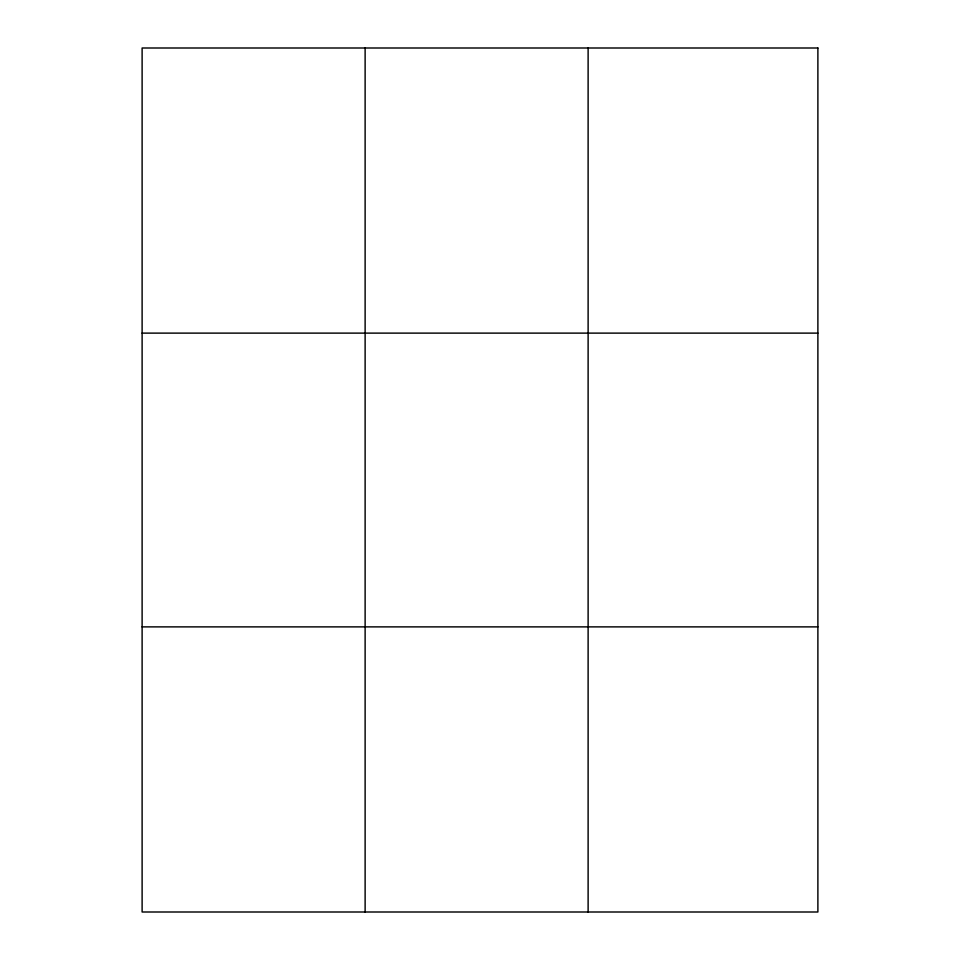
<?xml version="1.0" encoding="UTF-8"?>
<svg xmlns="http://www.w3.org/2000/svg" width="960" height="960" viewBox="0 0 960 960"><rect width="100%" height="100%" fill="white"/><g stroke="black" fill="none" stroke-linecap="round" stroke-linejoin="round"><path stroke-width="1.44" d="M365.124 48L365.124 912M588.12 48L588.12 912M142.116 333.12L817.884 333.12M142.116 626.88L817.884 626.88M817.884 48L817.884 912L142.116 912L142.116 48L817.884 48"/></g></svg>
